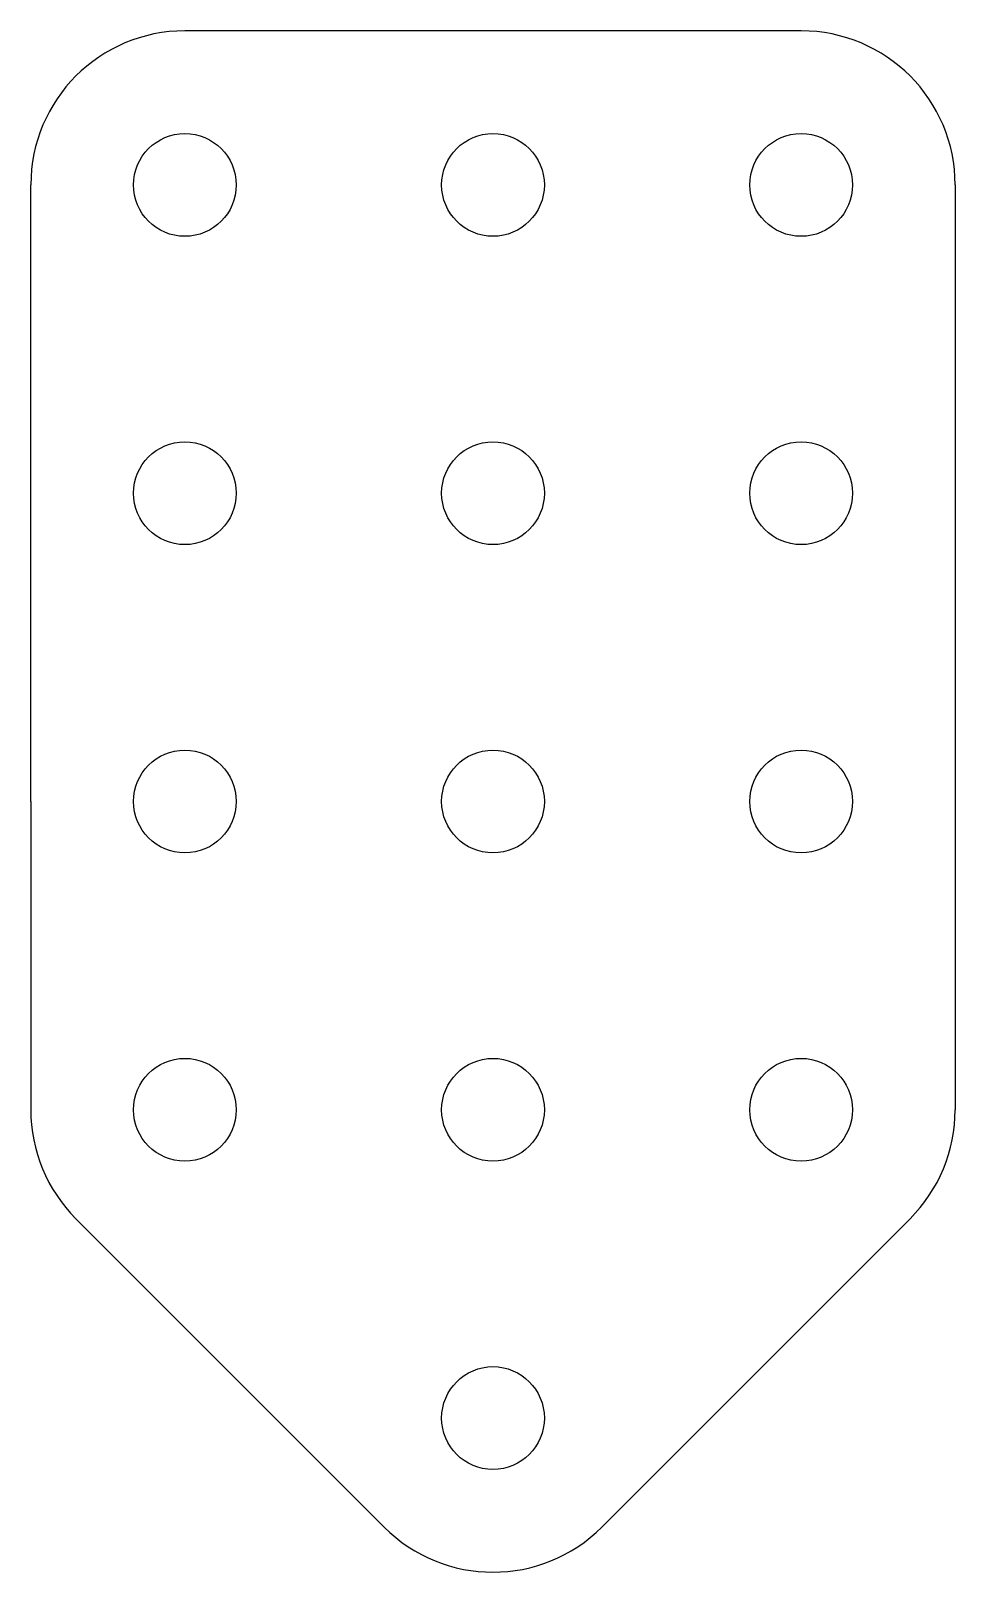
# Model space of a CAD drawing. Header units: millimetres. Extents: x 174.2 to 201.2, y 190.7 to 235.7.
import ezdxf

# ---------------------------------------------------------------- set-up
doc = ezdxf.new("R2010")
doc.units = ezdxf.units.MM
doc.layers.add('Default', color=7, linetype='Continuous')

msp = doc.modelspace()

# ---------------------------------------------------------------- linework, layer by layer
at = {"layer": 'Default', "color": 7, "linetype": 'Continuous'}
for p, q in [((196.727, 235.679), (178.727, 235.679)), ((174.227, 213.179), (174.227, 231.179)), ((201.227, 231.179), (201.227, 204.179)), ((174.227, 213.179), (174.227, 204.179)), ((184.545, 191.997), (175.545, 200.997)), ((190.909, 191.997), (199.909, 200.997))]:
    msp.add_line(p, q, dxfattribs=at)
for centre in [(178.727, 231.179), (187.727, 231.179), (196.727, 231.179), (178.727, 222.179), (187.727, 222.179), (196.727, 222.179), (178.727, 213.179), (187.727, 213.179), (196.727, 213.179), (178.727, 204.179), (187.727, 204.179), (196.727, 204.179), (187.727, 195.179)]:
    msp.add_circle(centre, 1.5, dxfattribs=at)
for centre, start, end in [((178.727, 231.179), 90, 180), ((196.727, 231.179), 0, 90), ((178.727, 204.179), 180, 225), ((196.727, 204.179), 315, 360), ((187.727, 195.179), 225, 315)]:
    msp.add_arc(centre, 4.5, start, end, dxfattribs=at)

doc.saveas('drawing.dxf')
